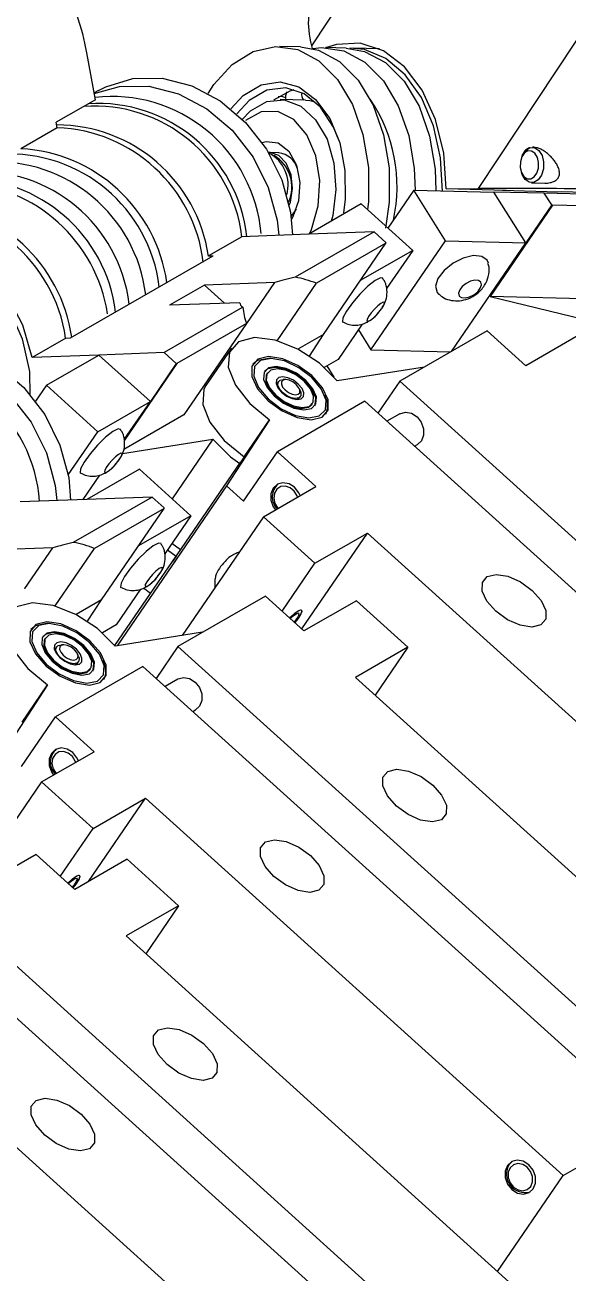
# Model space of a CAD drawing. Header units: inches. Extents: x 0 to 34.7, y 0 to 30.8.
# Drawn here: x 18.84 to 21.71, y 12.43 to 19.03 of the extents above; entities that cross this region are included whole.
import ezdxf

# ---------------------------------------------------------------- set-up
doc = ezdxf.new("R2010")
doc.units = ezdxf.units.IN
doc.header["$MEASUREMENT"] = 0

msp = doc.modelspace()

# ---------------------------------------------------------------- linework, layer by layer
at = {"color": 7, "linetype": 'Continuous', "lineweight": 25}
for p, q in [((21.2367, 18.1675), (23.0188, 20.86)), ((19.2108, 18.6373), (19.1656, 18.8859)), ((20.2947, 18.9167), (20.185, 18.9195)), ((20.3533, 18.9221), (20.3567, 18.909)), ((20.5378, 18.9103), (20.4281, 18.9132)), ((20.7141, 18.9057), (20.5734, 18.9094)), ((19.2269, 18.6861), (19.2043, 18.6731)), ((19.2108, 18.6373), (19.0035, 18.518)), ((20.0244, 18.6335), (19.9587, 18.5626)), ((20.3222, 18.6346), (20.1872, 18.6381)), ((19.0087, 18.4893), (18.8163, 18.3786)), ((19.0087, 18.4893), (19.0035, 18.518)), ((20.1799, 18.357), (20.1347, 18.3581)), ((21.5284, 18.3858), (21.5227, 18.3859)), ((21.4676, 18.339), (21.4642, 18.3305)), ((21.4623, 18.2568), (21.4655, 18.2475)), ((20.8945, 18.1592), (20.7575, 17.9591)), ((21.063, 17.8915), (20.8945, 18.1592)), ((20.8945, 18.1592), (21.3186, 18.1481)), ((21.0662, 18.1655), (21.2367, 18.1675)), ((21.3829, 18.1573), (21.0662, 18.1655)), ((21.4871, 17.8804), (21.3186, 18.1481)), ((21.5846, 18.1441), (21.3186, 18.1481)), ((21.3829, 18.1573), (21.3632, 18.1571)), ((21.6572, 18.1494), (21.3632, 18.1571)), ((21.5178, 18.1985), (21.5924, 18.1965)), ((21.6769, 18.1496), (21.6572, 18.1494)), ((22.1519, 18.1372), (21.6769, 18.1496)), ((20.6167, 18.0862), (20.3391, 17.9265)), ((20.6167, 18.0862), (20.8889, 17.8404)), ((21.6291, 18.0798), (21.2983, 17.5968)), ((21.6244, 18.0809), (21.4871, 17.8804)), ((21.6244, 18.0809), (21.5846, 18.1441)), ((22.2218, 18.1275), (21.5846, 18.1441)), ((21.6244, 18.0809), (21.6291, 18.0798)), ((22.1907, 18.0651), (21.6291, 18.0798)), ((19.9858, 17.9134), (19.8081, 17.8112)), ((20.3391, 17.9265), (19.9858, 17.9134)), ((20.6843, 17.9393), (20.2673, 17.6993)), ((20.6843, 17.9393), (20.3391, 17.9265)), ((20.6682, 17.315), (21.063, 17.8915)), ((20.7486, 17.8812), (20.6843, 17.9393)), ((21.063, 17.8915), (21.4871, 17.8804)), ((20.747, 17.8788), (20.3794, 17.6673)), ((20.4162, 17.3958), (20.747, 17.8788)), ((20.8889, 17.8404), (20.6114, 17.6808)), ((20.747, 17.8788), (20.7486, 17.8812)), ((20.8889, 17.8404), (20.7508, 17.6389)), ((21.0942, 17.3068), (21.4871, 17.8804)), ((19.0787, 17.3778), (19.8337, 17.8122)), ((19.8081, 17.8112), (19.8337, 17.8122)), ((19.7879, 17.6571), (19.6029, 17.5506)), ((20.1592, 17.6708), (19.7879, 17.6571)), ((19.7879, 17.6571), (19.8939, 17.5614)), ((20.0115, 17.4551), (20.1592, 17.6708)), ((20.1713, 17.3634), (20.3794, 17.6673)), ((19.9742, 17.5643), (19.6029, 17.5506)), ((21.2983, 17.5968), (21.9605, 17.437)), ((21.8599, 17.5822), (21.2983, 17.5968)), ((19.9912, 17.5404), (19.5741, 17.3005)), ((20.0097, 17.4545), (19.6421, 17.243)), ((20.0097, 17.4545), (19.6789, 16.9716)), ((20.0084, 17.458), (20.0115, 17.4551)), ((20.6223, 17.4512), (20.4941, 17.264)), ((20.6016, 17.4209), (20.6682, 17.315)), ((19.0532, 17.3768), (18.8755, 17.2746)), ((19.0532, 17.3768), (19.0787, 17.3778)), ((20.4162, 17.3958), (20.2817, 17.3184)), ((20.3425, 17.2824), (20.4162, 17.3958)), ((21.2832, 17.4155), (20.8206, 17.1493)), ((21.4873, 17.2312), (21.2832, 17.4155)), ((21.7649, 17.3909), (21.4873, 17.2312)), ((19.5741, 17.3005), (19.2289, 17.2877)), ((19.6384, 17.2425), (19.5741, 17.3005)), ((19.9303, 17.3242), (19.7955, 17.1273)), ((20.6682, 17.315), (21.0895, 17.304)), ((19.2289, 17.2877), (18.8755, 17.2746)), ((18.9513, 17.128), (19.2289, 17.2877)), ((19.5011, 17.042), (19.2289, 17.2877)), ((19.6421, 17.243), (19.3639, 16.8369)), ((19.6384, 17.2425), (19.5011, 17.042)), ((19.6384, 17.2425), (19.6421, 17.243)), ((19.8617, 17.2241), (19.8519, 17.2241)), ((20.1388, 17.2696), (20.1256, 17.2698)), ((20.4941, 17.264), (20.4211, 17.222)), ((20.9508, 17.2243), (20.4889, 17.1515)), ((20.1207, 17.1938), (20.1174, 17.1889)), ((20.187, 17.1546), (20.2044, 17.1579)), ((20.2175, 17.1577), (20.2044, 17.1579)), ((18.9513, 17.128), (18.8934, 17.0435)), ((19.2235, 16.8823), (18.9513, 17.128)), ((20.1785, 17.1475), (20.1734, 17.14)), ((20.295, 17.0958), (20.2901, 17.1081)), ((20.8206, 17.1493), (20.7048, 16.9803)), ((20.8206, 17.1493), (23.5057, 14.7247)), ((19.2235, 16.8823), (19.5011, 17.042)), ((19.363, 16.8404), (19.5011, 17.042)), ((20.6356, 17.0429), (20.173, 16.7767)), ((20.2894, 17.0605), (20.2946, 17.068)), ((20.3553, 17.0259), (20.3587, 17.0308)), ((20.4278, 17.0629), (20.4229, 17.0751)), ((20.6356, 17.0429), (23.3207, 14.6183)), ((19.6789, 16.9716), (19.3615, 16.789)), ((20.82, 16.9765), (20.7523, 16.9375)), ((20.1314, 16.9459), (19.9034, 16.5954)), ((19.9966, 16.749), (20.1314, 16.9459)), ((19.0671, 16.6538), (19.2235, 16.8823)), ((19.3531, 16.7667), (19.8323, 16.8421)), ((19.8323, 16.8421), (19.6167, 16.5272)), ((20.9348, 16.8338), (20.9136, 16.814)), ((19.9932, 16.5142), (20.173, 16.7767)), ((20.3771, 16.5924), (20.173, 16.7767)), ((20.8986, 16.8054), (20.9136, 16.814)), ((19.6197, 16.1974), (19.9793, 16.7224)), ((19.9966, 16.749), (19.9793, 16.7224)), ((19.146, 16.5235), (19.2345, 16.6527)), ((19.4431, 16.684), (19.1656, 16.5243)), ((19.4431, 16.684), (19.7153, 16.4382)), ((19.9034, 16.5954), (19.325, 15.7508)), ((19.9034, 16.5954), (19.9932, 16.5142)), ((20.0995, 16.4327), (20.3771, 16.5924)), ((19.1656, 16.5243), (18.8122, 16.5112)), ((19.5108, 16.537), (19.0937, 16.2971)), ((19.5108, 16.537), (19.1656, 16.5243)), ((19.575, 16.479), (19.5108, 16.537)), ((19.5734, 16.4765), (19.2058, 16.265)), ((19.2426, 15.9936), (19.5734, 16.4765)), ((19.7153, 16.4382), (19.4378, 16.2786)), ((19.5734, 16.4765), (19.575, 16.479)), ((19.7153, 16.4382), (19.5772, 16.2366)), ((20.0995, 16.4327), (19.6697, 15.8051)), ((20.3717, 16.187), (20.0995, 16.4327)), ((20.302, 15.8396), (20.6492, 16.3467)), ((20.3717, 16.187), (20.6492, 16.3467)), ((22.8581, 14.3521), (20.6492, 16.3467)), ((18.9856, 16.2686), (18.6143, 16.2548)), ((18.8379, 16.0529), (18.9856, 16.2686)), ((18.9977, 15.9612), (19.2058, 16.265)), ((19.5915, 16.2575), (19.6371, 16.2241)), ((19.661, 16.2578), (19.6156, 16.291)), ((19.5022, 16.0272), (19.6371, 16.2241)), ((19.6371, 16.2241), (19.6197, 16.1974)), ((20.198, 15.9334), (20.3717, 16.187)), ((18.8348, 16.0557), (18.8379, 16.0529)), ((19.4487, 16.049), (19.3205, 15.8618)), ((19.5022, 16.0272), (19.4646, 16.0545)), ((19.8416, 16.0956), (19.8426, 16.0576)), ((19.2426, 15.9936), (19.1081, 15.9162)), ((19.1689, 15.8802), (19.2426, 15.9936)), ((19.3135, 15.7516), (19.5022, 16.0272)), ((20.1096, 16.0133), (19.647, 15.7471)), ((20.3137, 15.829), (20.1096, 16.0133)), ((20.5913, 15.9887), (20.3137, 15.829)), ((20.5913, 15.9887), (20.8634, 15.7429)), ((18.9652, 15.8674), (18.952, 15.8676)), ((19.3205, 15.8618), (19.2475, 15.8198)), ((20.2845, 15.8982), (20.2651, 15.8728)), ((18.9471, 15.7916), (18.9438, 15.7866)), ((19.7772, 15.822), (19.3153, 15.7493)), ((19.0049, 15.7452), (18.9998, 15.7377)), ((19.0134, 15.7524), (19.0308, 15.7557)), ((19.0439, 15.7555), (19.0308, 15.7557)), ((19.1214, 15.6936), (19.1165, 15.7058)), ((19.647, 15.7471), (19.5312, 15.5781)), ((19.647, 15.7471), (22.3321, 13.3225)), ((20.8634, 15.7429), (20.5859, 15.5832)), ((20.8634, 15.7429), (20.6898, 15.4894)), ((19.462, 15.6407), (18.9994, 15.3745)), ((19.1158, 15.6583), (19.121, 15.6658)), ((19.2542, 15.6606), (19.2493, 15.6729)), ((19.462, 15.6407), (22.1471, 13.216)), ((19.1817, 15.6237), (19.1851, 15.6286)), ((19.6465, 15.5743), (19.5787, 15.5353)), ((22.7947, 13.5887), (20.5859, 15.5832)), ((18.9578, 15.5436), (18.7298, 15.1931)), ((18.823, 15.3468), (18.9578, 15.5436)), ((18.8196, 15.112), (18.9994, 15.3745)), ((19.2035, 15.1902), (18.9994, 15.3745)), ((19.725, 15.4031), (19.74, 15.4117)), ((19.7612, 15.4316), (19.74, 15.4117)), ((18.9259, 15.0305), (19.2035, 15.1902)), ((18.9259, 15.0305), (18.528, 14.4495)), ((19.1981, 14.7847), (18.9259, 15.0305)), ((19.1743, 14.5044), (19.4756, 14.9444)), ((19.1981, 14.7847), (19.4756, 14.9444)), ((21.6845, 12.9499), (19.4756, 14.9444)), ((19.0244, 14.5312), (19.1981, 14.7847)), ((18.8968, 14.6465), (18.4342, 14.3803)), ((19.1009, 14.4622), (18.8968, 14.6465)), ((19.3785, 14.6219), (19.1009, 14.4622)), ((19.3785, 14.6219), (19.6506, 14.3761)), ((19.1109, 14.496), (19.0915, 14.4706)), ((18.4342, 14.3803), (21.1193, 11.9557)), ((19.6506, 14.3761), (19.3731, 14.2164)), ((19.6506, 14.3761), (19.477, 14.1226)), ((18.2491, 14.2739), (20.9343, 11.8492)), ((21.5819, 12.2219), (19.3731, 14.2164)), ((20.4717, 11.5831), (18.2628, 13.5776)), ((21.6845, 12.9499), (22.1471, 13.216)), ((21.3997, 13.0083), (21.4165, 13.0252)), ((21.3372, 12.4428), (21.6845, 12.9499))]:
    msp.add_line(p, q, dxfattribs=at)
at = {"color": 8, "linetype": 'Continuous', "lineweight": 25}
for p, q in [((21.078, 20.017), (20.3533, 18.9221)), ((20.4351, 17.2301), (20.4723, 17.171))]:
    msp.add_line(p, q, dxfattribs=at)
at = {"color": 7, "linetype": 'Continuous', "lineweight": 25, "flags": 128}
for points in [[(19.9347, 18.8242), (20.0456, 18.8928), (20.1634, 18.9194), (20.2814, 18.9024), (20.3926, 18.8428), (20.4907, 18.7441), (20.5698, 18.612), (20.6254, 18.4542), (20.6543, 18.2799), (20.6548, 18.0992), (20.6506, 18.0556)], [(20.2947, 18.9167), (20.3911, 18.8995), (20.5023, 18.8399), (20.6004, 18.7412), (20.6795, 18.6091), (20.7351, 18.4514), (20.764, 18.2771), (20.7645, 18.0963), (20.7453, 17.9588)], [(20.3612, 18.908), (20.4066, 18.913), (20.5245, 18.896), (20.6358, 18.8364), (20.7338, 18.7377), (20.8129, 18.6057), (20.8685, 18.4479), (20.8974, 18.2736), (20.9011, 18.159)], [(21.0662, 18.1655), (21.0528, 18.3549), (21.0094, 18.5325), (20.9387, 18.6877), (20.8449, 18.8113), (20.7337, 18.8959), (20.6117, 18.9363), (20.4863, 18.9302), (20.4328, 18.9131)], [(20.5378, 18.9103), (20.6342, 18.8932), (20.7455, 18.8336), (20.8435, 18.7349), (20.9226, 18.6028), (20.9782, 18.445), (21.0071, 18.2707), (21.0108, 18.1562)], [(21.0463, 18.1522), (21.036, 18.3307), (20.9981, 18.4993), (20.9347, 18.6485), (20.8494, 18.7696), (20.7473, 18.8558), (20.634, 18.9021), (20.5556, 18.9094)], [(19.8064, 18.6708), (19.8372, 18.7176), (19.9347, 18.8242)], [(19.2269, 18.6861), (19.2657, 18.7063), (19.4093, 18.7492), (19.5641, 18.7506), (19.7211, 18.7106), (19.871, 18.6313), (20.0053, 18.5174), (20.116, 18.3756), (20.1968, 18.214), (20.243, 18.0421), (20.2532, 17.9233)], [(19.2048, 18.6699), (19.3376, 18.7079), (19.4924, 18.7093), (19.6493, 18.6693), (19.7992, 18.59), (19.9335, 18.4761), (20.0442, 18.3343), (20.125, 18.1727), (20.1712, 18.0008), (20.18, 17.9206)], [(19.9266, 18.59), (19.9925, 18.6602), (20.0869, 18.716), (20.1872, 18.7313), (20.2858, 18.705), (20.3755, 18.6389), (20.4497, 18.5381), (20.5027, 18.4099), (20.5307, 18.264), (20.5317, 18.111), (20.5225, 18.0389)], [(20.4989, 18.4228), (20.4704, 18.4922), (20.401, 18.5982), (20.3142, 18.6694), (20.2173, 18.7001), (20.118, 18.6878), (20.0244, 18.6335)], [(20.1536, 18.6362), (20.24, 18.6846), (20.2627, 18.6913)], [(19.9848, 18.5315), (20.0308, 18.5786), (20.1174, 18.6278), (20.2092, 18.6364), (20.2978, 18.6034), (20.3756, 18.5319), (20.4356, 18.4282), (20.4724, 18.3015), (20.4828, 18.1631), (20.4658, 18.0253), (20.4582, 17.995)], [(20.3222, 18.6346), (20.3442, 18.6328), (20.3729, 18.6268)], [(20.3423, 17.9283), (20.3533, 17.9519), (20.3895, 18.0759), (20.3976, 18.2101), (20.3766, 18.34), (20.3289, 18.4516), (20.2596, 18.5328), (20.1763, 18.5747), (20.0879, 18.5728), (20.004, 18.5274)], [(20.0929, 18.4104), (20.1144, 18.4165), (20.1775, 18.4088), (20.2334, 18.3649), (20.2735, 18.2915), (20.2917, 18.1996), (20.2852, 18.1034), (20.2551, 18.0174), (20.2481, 18.0051)], [(20.2361, 18.0798), (20.2417, 18.0963), (20.2529, 18.1678), (20.2453, 18.2397), (20.2202, 18.3012), (20.1812, 18.3428), (20.1345, 18.3581), (20.1269, 18.358)], [(21.4574, 18.2796), (21.464, 18.2523), (21.4769, 18.2311), (21.4943, 18.2193), (21.5135, 18.2187), (21.5316, 18.2293), (21.5458, 18.2495), (21.554, 18.2763), (21.5548, 18.3055), (21.5483, 18.3328), (21.5353, 18.354), (21.5179, 18.3657), (21.4987, 18.3664), (21.4806, 18.3558), (21.4664, 18.3356), (21.4583, 18.3088), (21.4574, 18.2796)], [(21.4679, 18.3397), (21.4706, 18.346), (21.4884, 18.3713), (21.511, 18.3845), (21.535, 18.3837), (21.5567, 18.3689), (21.5729, 18.3425), (21.5811, 18.3084), (21.5801, 18.2718), (21.5699, 18.2384), (21.5521, 18.2131), (21.5295, 18.1999), (21.5055, 18.2007), (21.4838, 18.2154), (21.4676, 18.2419), (21.4655, 18.2475)], [(20.2464, 18.0192), (20.27, 18.0534), (20.274, 18.0613)], [(18.8755, 17.2746), (18.8262, 17.4448), (18.743, 17.6038), (18.6308, 17.7427), (18.496, 17.8533), (18.3463, 17.9294), (18.1903, 17.9667), (18.0369, 17.9629), (17.895, 17.9183), (17.8624, 17.9011)], [(17.8736, 17.9058), (17.912, 17.9222), (18.0592, 17.955), (18.2154, 17.9461), (18.3714, 17.896), (18.5183, 17.8076), (18.6474, 17.6861), (18.7513, 17.5386), (18.8239, 17.3735), (18.861, 17.2006), (18.8642, 17.073)], [(21.1565, 17.8005), (21.1022, 17.7731), (21.0552, 17.7352), (21.0226, 17.6924), (21.0093, 17.6512), (21.0175, 17.6179), (21.0265, 17.6081)], [(21.289, 17.7734), (21.2823, 17.7885), (21.2539, 17.8088), (21.2098, 17.813), (21.1565, 17.8005)], [(20.7318, 17.6932), (20.7182, 17.696), (20.69, 17.6816), (20.6519, 17.6514)], [(20.6519, 17.6514), (20.6097, 17.61), (20.5698, 17.5637), (20.5383, 17.5196), (20.52, 17.4843), (20.5177, 17.4633), (20.521, 17.4599)], [(21.1948, 17.678), (21.1716, 17.6663), (21.1514, 17.65), (21.1374, 17.6316), (21.1318, 17.614), (21.1353, 17.5997), (21.1474, 17.591), (21.1663, 17.5893), (21.1892, 17.5946), (21.2124, 17.6063), (21.2326, 17.6226), (21.2466, 17.6409), (21.2522, 17.6586), (21.2487, 17.6728), (21.2366, 17.6815), (21.2177, 17.6833), (21.1948, 17.678)], [(20.7045, 17.5479), (20.6865, 17.5302), (20.6694, 17.5104), (20.6559, 17.4914), (20.648, 17.4763), (20.647, 17.4673), (20.653, 17.4658), (20.6651, 17.472), (20.6814, 17.4849), (20.6995, 17.5027), (20.7166, 17.5225), (20.7301, 17.5414), (20.738, 17.5565), (20.739, 17.5655), (20.733, 17.567), (20.7209, 17.5609), (20.7045, 17.5479)], [(20.4889, 17.1515), (20.3953, 17.2439), (20.281, 17.3187), (20.1613, 17.3662), (20.0519, 17.3799), (19.9675, 17.3581), (19.9193, 17.3036), (19.9136, 17.2237), (19.9513, 17.129), (20.0272, 17.0321), (20.1314, 16.9459)], [(18.0312, 17.2677), (18.164, 17.3056), (18.3188, 17.3071), (18.4757, 17.267), (18.6256, 17.1878), (18.7599, 17.0739), (18.8706, 16.9321), (18.9515, 16.7705), (18.9976, 16.5986), (19.0064, 16.5184)], [(18.0533, 17.2839), (18.0921, 17.304), (18.2358, 17.347), (18.3905, 17.3484), (18.5475, 17.3084), (18.6974, 17.2291), (18.8317, 17.1152), (18.9424, 16.9734), (19.0232, 16.8118), (19.0694, 16.6399), (19.0796, 16.5211)], [(20.4098, 16.9587), (20.4411, 16.9959), (20.4418, 17.0508), (20.4116, 17.115), (20.3553, 17.1789), (20.2815, 17.2326), (20.2012, 17.268), (20.1268, 17.2797), (20.0696, 17.2659), (20.0383, 17.2288), (20.0376, 17.1739), (20.0678, 17.1096), (20.124, 17.0458), (20.1979, 16.9921), (20.2782, 16.9567), (20.3526, 16.9449), (20.4098, 16.9587)], [(20.1256, 17.2698), (20.0677, 17.2587), (20.0432, 17.2397)], [(20.1245, 17.0557), (20.1927, 17.0039), (20.2681, 16.9685), (20.3391, 16.955), (20.395, 16.9655), (20.4273, 16.9983), (20.431, 17.0485), (20.4055, 17.1084), (20.3549, 17.1689), (20.2867, 17.2208), (20.2113, 17.2561), (20.1403, 17.2696), (20.0844, 17.2591), (20.0521, 17.2263), (20.0484, 17.1761), (20.0739, 17.1162), (20.1245, 17.0557)], [(20.1557, 17.0711), (20.2054, 17.0332), (20.2604, 17.0074), (20.3122, 16.9976), (20.353, 17.0052), (20.3765, 17.0292), (20.3792, 17.0658), (20.3606, 17.1095), (20.3237, 17.1536), (20.274, 17.1914), (20.219, 17.2172), (20.1672, 17.227), (20.1264, 17.2194), (20.1029, 17.1955), (20.1002, 17.1589), (20.1187, 17.1152), (20.1557, 17.0711)], [(20.3705, 17.0191), (20.3731, 17.0243), (20.3758, 17.0609), (20.3573, 17.1045), (20.3203, 17.1487), (20.2706, 17.1865), (20.2156, 17.2123), (20.1638, 17.2221), (20.1231, 17.2145), (20.1055, 17.2006)], [(20.1174, 17.1889), (20.1136, 17.182), (20.1112, 17.1492), (20.1278, 17.11), (20.1609, 17.0704)], [(20.1643, 17.0753), (20.209, 17.0413), (20.2583, 17.0182), (20.3048, 17.0094), (20.3413, 17.0162), (20.3625, 17.0377), (20.3649, 17.0705), (20.3482, 17.1098), (20.3151, 17.1493), (20.2704, 17.1833), (20.2211, 17.2064), (20.1746, 17.2153), (20.1381, 17.2084), (20.1169, 17.1869), (20.1145, 17.1541), (20.1312, 17.1149), (20.1643, 17.0753)], [(20.1955, 17.0906), (20.2217, 17.0707), (20.2506, 17.0571), (20.2779, 17.0519), (20.2993, 17.056), (20.3117, 17.0686), (20.3131, 17.0878), (20.3034, 17.1108), (20.2839, 17.134), (20.2577, 17.1539), (20.2288, 17.1675), (20.2015, 17.1727), (20.1801, 17.1687), (20.1677, 17.1561), (20.1663, 17.1368), (20.176, 17.1138), (20.1955, 17.0906)], [(20.2036, 17.1551), (20.1954, 17.1467), (20.1945, 17.1339), (20.201, 17.1186), (20.2139, 17.1031), (20.2313, 17.0899), (20.2505, 17.0808), (20.2687, 17.0774), (20.2829, 17.0801), (20.2912, 17.0885), (20.2921, 17.1013), (20.2856, 17.1166), (20.2727, 17.132), (20.2553, 17.1453), (20.236, 17.1543), (20.2179, 17.1577), (20.2036, 17.1551)], [(19.7955, 17.1273), (19.7845, 17.1067), (19.7788, 17.0268), (19.8164, 16.9322), (19.8924, 16.8353), (19.9966, 16.749)], [(20.295, 17.0958), (20.2976, 17.0874), (20.2964, 17.0713), (20.2861, 17.0609), (20.2683, 17.0575), (20.2456, 17.0618), (20.2216, 17.0731), (20.1998, 17.0897), (20.1836, 17.109), (20.1755, 17.1281), (20.1767, 17.1441), (20.187, 17.1546)], [(20.1609, 17.0704), (20.2056, 17.0364), (20.2549, 17.0133), (20.3014, 17.0044), (20.338, 17.0113), (20.3553, 17.0259)], [(20.2713, 17.0524), (20.2827, 17.0555), (20.2925, 17.065)], [(20.82, 16.9765), (20.8211, 16.9771), (20.8505, 16.9851), (20.8823, 16.9794), (20.9117, 16.9608), (20.9344, 16.9323), (20.9467, 16.8982), (20.9469, 16.8636), (20.9348, 16.8338)], [(19.344, 16.8948), (19.3304, 16.8975), (19.3022, 16.8831), (19.2641, 16.8529)], [(19.2641, 16.8529), (19.2219, 16.8115), (19.182, 16.7652), (19.1505, 16.7211), (19.1322, 16.6858), (19.1299, 16.6648), (19.1332, 16.6614)], [(19.8323, 16.8421), (19.9259, 16.7498), (19.9738, 16.7145)], [(19.3167, 16.7494), (19.2986, 16.7317), (19.2816, 16.7119), (19.2681, 16.693), (19.2602, 16.6779), (19.2592, 16.6689), (19.2652, 16.6673), (19.2773, 16.6735), (19.2936, 16.6864), (19.3117, 16.7042), (19.3288, 16.724), (19.3423, 16.7429), (19.3502, 16.758), (19.3512, 16.767), (19.3452, 16.7686), (19.3331, 16.7624), (19.3167, 16.7494)], [(20.2938, 16.5445), (20.2867, 16.5597), (20.2641, 16.5882), (20.2346, 16.6067), (20.2028, 16.6125), (20.1735, 16.6045), (20.1511, 16.584), (20.1391, 16.5543), (20.1393, 16.5197), (20.1516, 16.4855), (20.1627, 16.4691)], [(20.2801, 16.5366), (20.2778, 16.5427), (20.2625, 16.5676), (20.2405, 16.5856), (20.2153, 16.5941), (20.1907, 16.5917), (20.1704, 16.5787), (20.1575, 16.5572), (20.154, 16.5305), (20.1605, 16.5025), (20.1759, 16.4776), (20.1764, 16.477)], [(19.4783, 16.2491), (19.4361, 16.2077), (19.3962, 16.1615), (19.3647, 16.1173), (19.3464, 16.0821), (19.3441, 16.0611), (19.3474, 16.0576)], [(19.5582, 16.291), (19.5446, 16.2938), (19.5164, 16.2793), (19.4783, 16.2491)], [(19.5309, 16.1457), (19.5129, 16.128), (19.4958, 16.1081), (19.4823, 16.0892), (19.4744, 16.0741), (19.4734, 16.0651), (19.4794, 16.0636), (19.4915, 16.0698), (19.5078, 16.0827), (19.5259, 16.1004), (19.543, 16.1203), (19.5565, 16.1392), (19.5644, 16.1543), (19.5654, 16.1633), (19.5594, 16.1648), (19.5473, 16.1586), (19.5309, 16.1457)], [(21.5664, 15.8604), (21.5188, 15.849), (21.4569, 15.8587), (21.3901, 15.8882), (21.3286, 15.9329), (21.2818, 15.986), (21.2567, 16.0394), (21.2573, 16.0851), (21.2833, 16.116), (21.3309, 16.1275), (21.3928, 16.1177), (21.4596, 16.0883), (21.5211, 16.0436), (21.5679, 15.9905), (21.593, 15.937), (21.5924, 15.8913), (21.5664, 15.8604)], [(19.3153, 15.7493), (19.2217, 15.8417), (19.1074, 15.9165), (18.9877, 15.964), (18.8783, 15.9777), (18.7939, 15.9558), (18.7457, 15.9014), (18.74, 15.8215), (18.7777, 15.7268), (18.8536, 15.6299), (18.9578, 15.5436)], [(20.2381, 15.8973), (20.2399, 15.8991), (20.2633, 15.9207), (20.2832, 15.935), (20.2967, 15.9399), (20.3017, 15.9347), (20.2974, 15.92), (20.2845, 15.8982)], [(20.2381, 15.8973), (20.245, 15.9041), (20.2679, 15.9244), (20.2867, 15.9369), (20.2985, 15.9397), (20.3016, 15.9323), (20.2953, 15.9159), (20.2808, 15.893), (20.2651, 15.8728)], [(20.2414, 15.8942), (20.244, 15.8968), (20.2615, 15.9122), (20.2758, 15.9218), (20.2848, 15.9239), (20.2871, 15.9182), (20.2824, 15.9057), (20.2713, 15.8883), (20.2618, 15.8759)], [(19.2362, 15.5565), (19.2675, 15.5936), (19.2682, 15.6485), (19.238, 15.7128), (19.1818, 15.7766), (19.1079, 15.8303), (19.0276, 15.8657), (18.9532, 15.8775), (18.896, 15.8637), (18.8647, 15.8265), (18.864, 15.7716), (18.8942, 15.7074), (18.9505, 15.6435), (19.0243, 15.5898), (19.1046, 15.5544), (19.179, 15.5427), (19.2362, 15.5565)], [(18.952, 15.8676), (18.8941, 15.8564), (18.8696, 15.8374)], [(18.9509, 15.6535), (19.0191, 15.6016), (19.0945, 15.5663), (19.1655, 15.5528), (19.2214, 15.5633), (19.2537, 15.5961), (19.2574, 15.6463), (19.2319, 15.7062), (19.1813, 15.7667), (19.1131, 15.8185), (19.0377, 15.8539), (18.9667, 15.8674), (18.9108, 15.8569), (18.8785, 15.8241), (18.8748, 15.7739), (18.9003, 15.714), (18.9509, 15.6535)], [(18.9821, 15.6688), (19.0318, 15.631), (19.0868, 15.6052), (19.1386, 15.5954), (19.1794, 15.603), (19.2029, 15.6269), (19.2056, 15.6635), (19.1871, 15.7072), (19.1501, 15.7513), (19.1004, 15.7892), (19.0454, 15.815), (18.9936, 15.8248), (18.9528, 15.8172), (18.9293, 15.7932), (18.9266, 15.7566), (18.9452, 15.7129), (18.9821, 15.6688)], [(19.1969, 15.6169), (19.1995, 15.622), (19.2022, 15.6586), (19.1837, 15.7023), (19.1467, 15.7464), (19.097, 15.7843), (19.042, 15.8101), (18.9902, 15.8199), (18.9495, 15.8122), (18.9319, 15.7984)], [(18.9438, 15.7866), (18.94, 15.7798), (18.9376, 15.7469), (18.9542, 15.7077), (18.9873, 15.6681)], [(18.9907, 15.6731), (19.0354, 15.6391), (19.0847, 15.616), (19.1312, 15.6071), (19.1677, 15.614), (19.1889, 15.6355), (19.1913, 15.6683), (19.1746, 15.7075), (19.1415, 15.7471), (19.0968, 15.7811), (19.0475, 15.8042), (19.001, 15.813), (18.9645, 15.8062), (18.9433, 15.7847), (18.9409, 15.7519), (18.9576, 15.7126), (18.9907, 15.6731)], [(19.0219, 15.6884), (19.0481, 15.6685), (19.077, 15.6549), (19.1043, 15.6497), (19.1257, 15.6537), (19.1381, 15.6663), (19.1395, 15.6856), (19.1298, 15.7086), (19.1103, 15.7318), (19.0841, 15.7517), (19.0552, 15.7653), (19.0279, 15.7705), (19.0065, 15.7664), (18.9941, 15.7538), (18.9927, 15.7346), (19.0024, 15.7116), (19.0219, 15.6884)], [(19.1214, 15.6936), (19.124, 15.6851), (19.1228, 15.6691), (19.1125, 15.6586), (19.0947, 15.6553), (19.072, 15.6596), (19.048, 15.6709), (19.0262, 15.6874), (19.01, 15.7067), (19.0019, 15.7259), (19.0031, 15.7419), (19.0134, 15.7524)], [(19.03, 15.7528), (19.0218, 15.7444), (19.0209, 15.7316), (19.0274, 15.7163), (19.0403, 15.7009), (19.0577, 15.6876), (19.0769, 15.6786), (19.0951, 15.6752), (19.1093, 15.6778), (19.1176, 15.6862), (19.1185, 15.699), (19.112, 15.7143), (19.0991, 15.7298), (19.0817, 15.743), (19.0625, 15.7521), (19.0443, 15.7555), (19.03, 15.7528)], [(18.9873, 15.6681), (19.032, 15.6342), (19.0813, 15.611), (19.1278, 15.6022), (19.1644, 15.6091), (19.1817, 15.6237)], [(19.0977, 15.6502), (19.1091, 15.6533), (19.1189, 15.6628)], [(19.6465, 15.5743), (19.6475, 15.5749), (19.6769, 15.5828), (19.7087, 15.5771), (19.7381, 15.5586), (19.7608, 15.5301), (19.7731, 15.496), (19.7733, 15.4614), (19.7612, 15.4316)], [(19.1202, 15.1423), (19.1131, 15.1575), (19.0905, 15.186), (19.061, 15.2045), (19.0292, 15.2102), (18.9999, 15.2023), (18.9775, 15.1818), (18.9655, 15.152), (18.9657, 15.1174), (18.978, 15.0833), (18.9891, 15.0669)], [(19.1065, 15.1344), (19.1042, 15.1405), (19.0889, 15.1654), (19.0669, 15.1834), (19.0417, 15.1919), (19.0171, 15.1894), (18.9968, 15.1765), (18.9839, 15.155), (18.9804, 15.1282), (18.9869, 15.1003), (19.0023, 15.0754), (19.0028, 15.0747)], [(21.0404, 14.8308), (20.9928, 14.8194), (20.9309, 14.8291), (20.8642, 14.8586), (20.8027, 14.9033), (20.7558, 14.9564), (20.7308, 15.0098), (20.7313, 15.0555), (20.7574, 15.0864), (20.805, 15.0979), (20.8669, 15.0881), (20.9336, 15.0587), (20.9951, 15.014), (21.042, 14.9609), (21.067, 14.9074), (21.0665, 14.8617), (21.0404, 14.8308)], [(20.3928, 14.4582), (20.3452, 14.4467), (20.2833, 14.4565), (20.2165, 14.4859), (20.155, 14.5306), (20.1082, 14.5838), (20.0831, 14.6372), (20.0837, 14.6829), (20.1097, 14.7138), (20.1573, 14.7252), (20.2192, 14.7155), (20.286, 14.686), (20.3475, 14.6414), (20.3943, 14.5882), (20.4194, 14.5348), (20.4188, 14.4891), (20.3928, 14.4582)], [(19.0645, 14.495), (19.0663, 14.4969), (19.0897, 14.5185), (19.1096, 14.5328), (19.1231, 14.5377), (19.1281, 14.5324), (19.1238, 14.5178), (19.1109, 14.496)], [(19.0645, 14.495), (19.0714, 14.5019), (19.0943, 14.5222), (19.1131, 14.5347), (19.1249, 14.5374), (19.128, 14.5301), (19.1217, 14.5137), (19.1072, 14.4908), (19.0915, 14.4706)], [(19.0678, 14.492), (19.0704, 14.4945), (19.0879, 14.51), (19.1022, 14.5195), (19.1112, 14.5216), (19.1135, 14.516), (19.1088, 14.5035), (19.0977, 14.486), (19.0882, 14.4736)], [(19.8276, 13.464), (19.78, 13.4526), (19.7181, 13.4623), (19.6513, 13.4918), (19.5898, 13.5365), (19.543, 13.5896), (19.518, 13.643), (19.5185, 13.6887), (19.5445, 13.7196), (19.5921, 13.7311), (19.654, 13.7213), (19.7208, 13.6919), (19.7823, 13.6472), (19.8291, 13.5941), (19.8542, 13.5406), (19.8536, 13.4949), (19.8276, 13.464)], [(19.1799, 13.0914), (19.1324, 13.0799), (19.0705, 13.0897), (19.0037, 13.1191), (18.9422, 13.1638), (18.8954, 13.217), (18.8703, 13.2704), (18.8709, 13.3161), (18.8969, 13.347), (18.9445, 13.3584), (19.0064, 13.3487), (19.0732, 13.3192), (19.1346, 13.2746), (19.1815, 13.2214), (19.2065, 13.168), (19.206, 13.1223), (19.1799, 13.0914)], [(21.3905, 13.003), (21.3785, 12.9732), (21.3786, 12.9386), (21.391, 12.9044), (21.4136, 12.8759), (21.443, 12.8574), (21.4749, 12.8517), (21.5042, 12.8596), (21.5266, 12.8801), (21.5386, 12.9099), (21.5384, 12.9445), (21.5261, 12.9786), (21.5035, 13.0071), (21.474, 13.0257), (21.4422, 13.0314), (21.4129, 13.0234), (21.3905, 13.003)], [(21.4041, 12.9907), (21.3945, 12.9668), (21.3946, 12.9392), (21.4045, 12.9118), (21.4226, 12.889), (21.4461, 12.8742), (21.4716, 12.8696), (21.4951, 12.876), (21.513, 12.8924), (21.5226, 12.9162), (21.5224, 12.9439), (21.5126, 12.9712), (21.4945, 12.994), (21.4709, 13.0088), (21.4455, 13.0134), (21.422, 13.007), (21.4041, 12.9907)]]:
    msp.add_lwpolyline(points, dxfattribs=at)
at = {"color": 7, "linetype": 'Continuous', "lineweight": 25}
for centre, radius, start, end in [((20.2683, 18.6502), 0.0527, 147.61699, 194.06464), ((20.3537, 18.6654), 0.0527, 168.64685, 215.37238), ((19.2268, 17.8281), 0.7892, 6.27334, 93.91787), ((19.2971, 17.862), 0.7927, 4.96676, 96.41823), ((20.1879, 18.6018), 0.0527, 58.17771, 101.39103), ((19.2048, 17.8171), 0.7869, 7.02784, 94.02811), ((19.0056, 17.6929), 0.8113, 8.38397, 89.96563), ((18.9779, 17.6807), 0.8092, 6.99953, 87.81823), ((18.7555, 17.5518), 0.7986, 6.91435, 93.27417), ((18.7718, 17.5551), 0.8247, 8.07669, 86.904), ((20.039, 18.1867), 0.191, 344.20345, 62.14157), ((20.1652, 18.2387), 0.1192, 16.44765, 82.90692), ((18.6837, 17.5105), 0.7986, 6.91435, 93.27417), ((20.0536, 18.175), 0.1961, 336.02756, 58.74964), ((18.5203, 17.4165), 0.8031, 7.05266, 91.31779), ((18.5964, 17.4603), 0.7986, 6.91435, 93.27417), ((18.4611, 17.3768), 0.8241, 8.99118, 86.91582), ((18.2685, 17.2655), 0.8247, 8.07669, 86.904), ((18.2569, 17.262), 0.8045, 8.20922, 92.84673), ((20.1481, 17.0698), 0.6407, 68.82963, 79.27376), ((20.2661, 17.5547), 0.2753, 182.96644, 201.33812), ((18.1227, 16.4585), 0.7943, 4.07516, 96.06746), ((20.1972, 17.1285), 0.0262, 142.3835, 198.56215), ((20.3397, 17.0173), 0.0992, 334.81869, 27.35764), ((20.2353, 16.538), 0.0897, 130.37871, 225.14301), ((18.9745, 15.6676), 0.6407, 68.82963, 79.27376), ((19.0236, 15.7262), 0.0262, 142.38349, 198.56206), ((19.1661, 15.6151), 0.0992, 334.81868, 27.35764), ((19.0617, 15.1358), 0.0897, 130.37848, 225.14303), ((21.4832, 12.9573), 0.0978, 148.57766, 285.75636)]:
    msp.add_arc(centre, radius, start, end, dxfattribs=at)
at = {"color": 8, "linetype": 'Continuous', "lineweight": 25}
msp.add_arc((19.9895, 18.18), 0.8168, 347.37468, 34.3608, dxfattribs=at)
at = {"color": 7, "linetype": 'Continuous', "lineweight": 25}
for centre, major_axis, ratio, start_param, end_param in [((18.9805, 18.7794), (-0.0615, 0.5187), 0.380703, 4.87381, 6.444606), ((20.636, 18.9147), (-0.1919, 0.3522), 0.652231, 0.332781, 1.209676), ((21.5194, 18.1601), (0.4487, -0.0015), 0.018391, 0.681819, 2.252615), ((20.5992, 17.6373), (0.6249, 0.074), 0.186256, 2.108534, 2.329592), ((20.5992, 17.6373), (0.6249, 0.074), 0.186256, 3.132213, 3.353271), ((19.4256, 16.235), (0.6249, 0.074), 0.186256, 2.108534, 2.329592)]:
    msp.add_ellipse(centre, major_axis=major_axis, ratio=ratio, start_param=start_param, end_param=end_param, dxfattribs=at)
for points, knots in [([(21.5097, 18.3832), (21.5072, 18.3826), (21.5005, 18.3808), (21.4912, 18.3751), (21.4817, 18.3668), (21.474, 18.3565), (21.4678, 18.3445), (21.4654, 18.3356), (21.4641, 18.331)], [0, 0, 0, 0, 0.1110878, 0.2973389, 0.4711722, 0.6501319, 0.8225663, 1, 1, 1, 1]), ([(21.5879, 18.1967), (21.5909, 18.1967), (21.5979, 18.1965), (21.6094, 18.1976), (21.6223, 18.2002), (21.634, 18.2043), (21.644, 18.2096), (21.6519, 18.2158), (21.6583, 18.2232), (21.6626, 18.2313), (21.665, 18.2396), (21.6659, 18.2492), (21.6649, 18.2605), (21.6617, 18.2721), (21.6576, 18.2824), (21.6517, 18.2945), (21.6423, 18.3095), (21.6287, 18.3269), (21.6136, 18.3428), (21.5999, 18.3547), (21.5888, 18.3629), (21.5802, 18.3685), (21.5714, 18.3735), (21.5625, 18.3777), (21.5533, 18.3813), (21.5422, 18.3843), (21.5337, 18.3861), (21.5286, 18.3857), (21.5284, 18.3857)], [0, 0, 0, 0, 0.027232, 0.064222, 0.106165, 0.148943, 0.181748, 0.215393, 0.248255, 0.28238, 0.311234, 0.340757, 0.384618, 0.429703, 0.461967, 0.494476, 0.561001, 0.627806, 0.696229, 0.757364, 0.788668, 0.82021, 0.850719, 0.881495, 0.913193, 0.945246, 0.997283, 1, 1, 1, 1]), ([(21.0282, 17.6093), (21.0362, 17.6025), (21.0554, 17.5862), (21.0942, 17.5749), (21.1383, 17.573), (21.1852, 17.5844), (21.2324, 17.6111), (21.2703, 17.6521), (21.291, 17.7011), (21.2968, 17.7428), (21.2892, 17.7656), (21.287, 17.7723)], [0, 0, 0, 0, 0.078371, 0.188633, 0.295422, 0.409954, 0.547777, 0.695647, 0.820676, 0.946774, 1, 1, 1, 1]), ([(20.71, 17.515), (20.7193, 17.5266), (20.7368, 17.5486), (20.7519, 17.5888), (20.7546, 17.6319), (20.7473, 17.6688), (20.7343, 17.6863), (20.7302, 17.6917)], [0, 0, 0, 0, 0.231786, 0.439721, 0.664976, 0.896024, 1, 1, 1, 1]), ([(20.5223, 17.4609), (20.5323, 17.4562), (20.5536, 17.4459), (20.5887, 17.4441), (20.6214, 17.4497), (20.6499, 17.4615), (20.6771, 17.48), (20.6985, 17.4982), (20.7083, 17.5124), (20.71, 17.515)], [0, 0, 0, 0, 0.1530207, 0.3270704, 0.4788732, 0.6165996, 0.7552899, 0.9561621, 1, 1, 1, 1]), ([(19.3222, 16.7165), (19.3315, 16.7281), (19.349, 16.7501), (19.364, 16.7903), (19.3668, 16.8334), (19.3595, 16.8704), (19.3465, 16.8878), (19.3424, 16.8932)], [0, 0, 0, 0, 0.231786, 0.439721, 0.664976, 0.896024, 1, 1, 1, 1]), ([(19.1345, 16.6625), (19.1445, 16.6577), (19.1658, 16.6474), (19.2009, 16.6457), (19.2336, 16.6512), (19.2621, 16.663), (19.2893, 16.6816), (19.3107, 16.6997), (19.3205, 16.714), (19.3222, 16.7165)], [0, 0, 0, 0, 0.153021, 0.32707, 0.478873, 0.6166, 0.75529, 0.956162, 1, 1, 1, 1]), ([(19.5364, 16.1128), (19.5457, 16.1244), (19.5632, 16.1464), (19.5783, 16.1866), (19.581, 16.2296), (19.5737, 16.2666), (19.5607, 16.2841), (19.5566, 16.2895)], [0, 0, 0, 0, 0.231786, 0.439721, 0.664976, 0.896024, 1, 1, 1, 1]), ([(19.9709, 16.2449), (19.9634, 16.2425), (19.9469, 16.2371), (19.9329, 16.2276), (19.9252, 16.2223)], [0, 0, 0, 0, 0.452424, 1, 1, 1, 1]), ([(19.9252, 16.2223), (19.925, 16.2222), (19.914, 16.2156), (19.8935, 16.1951), (19.8647, 16.1607), (19.8473, 16.1261), (19.8431, 16.1032), (19.8416, 16.0956)], [0, 0, 0, 0, 0.005324, 0.250224, 0.55503, 0.852795, 1, 1, 1, 1]), ([(19.3487, 16.0587), (19.3587, 16.0539), (19.38, 16.0437), (19.4151, 16.0419), (19.4478, 16.0475), (19.4763, 16.0593), (19.5035, 16.0778), (19.5249, 16.096), (19.5347, 16.1102), (19.5364, 16.1128)], [0, 0, 0, 0, 0.153021, 0.32707, 0.478873, 0.6166, 0.75529, 0.956162, 1, 1, 1, 1])]:
    msp.add_open_spline(points, degree=3, knots=knots, dxfattribs=at)

doc.saveas('drawing.dxf')
